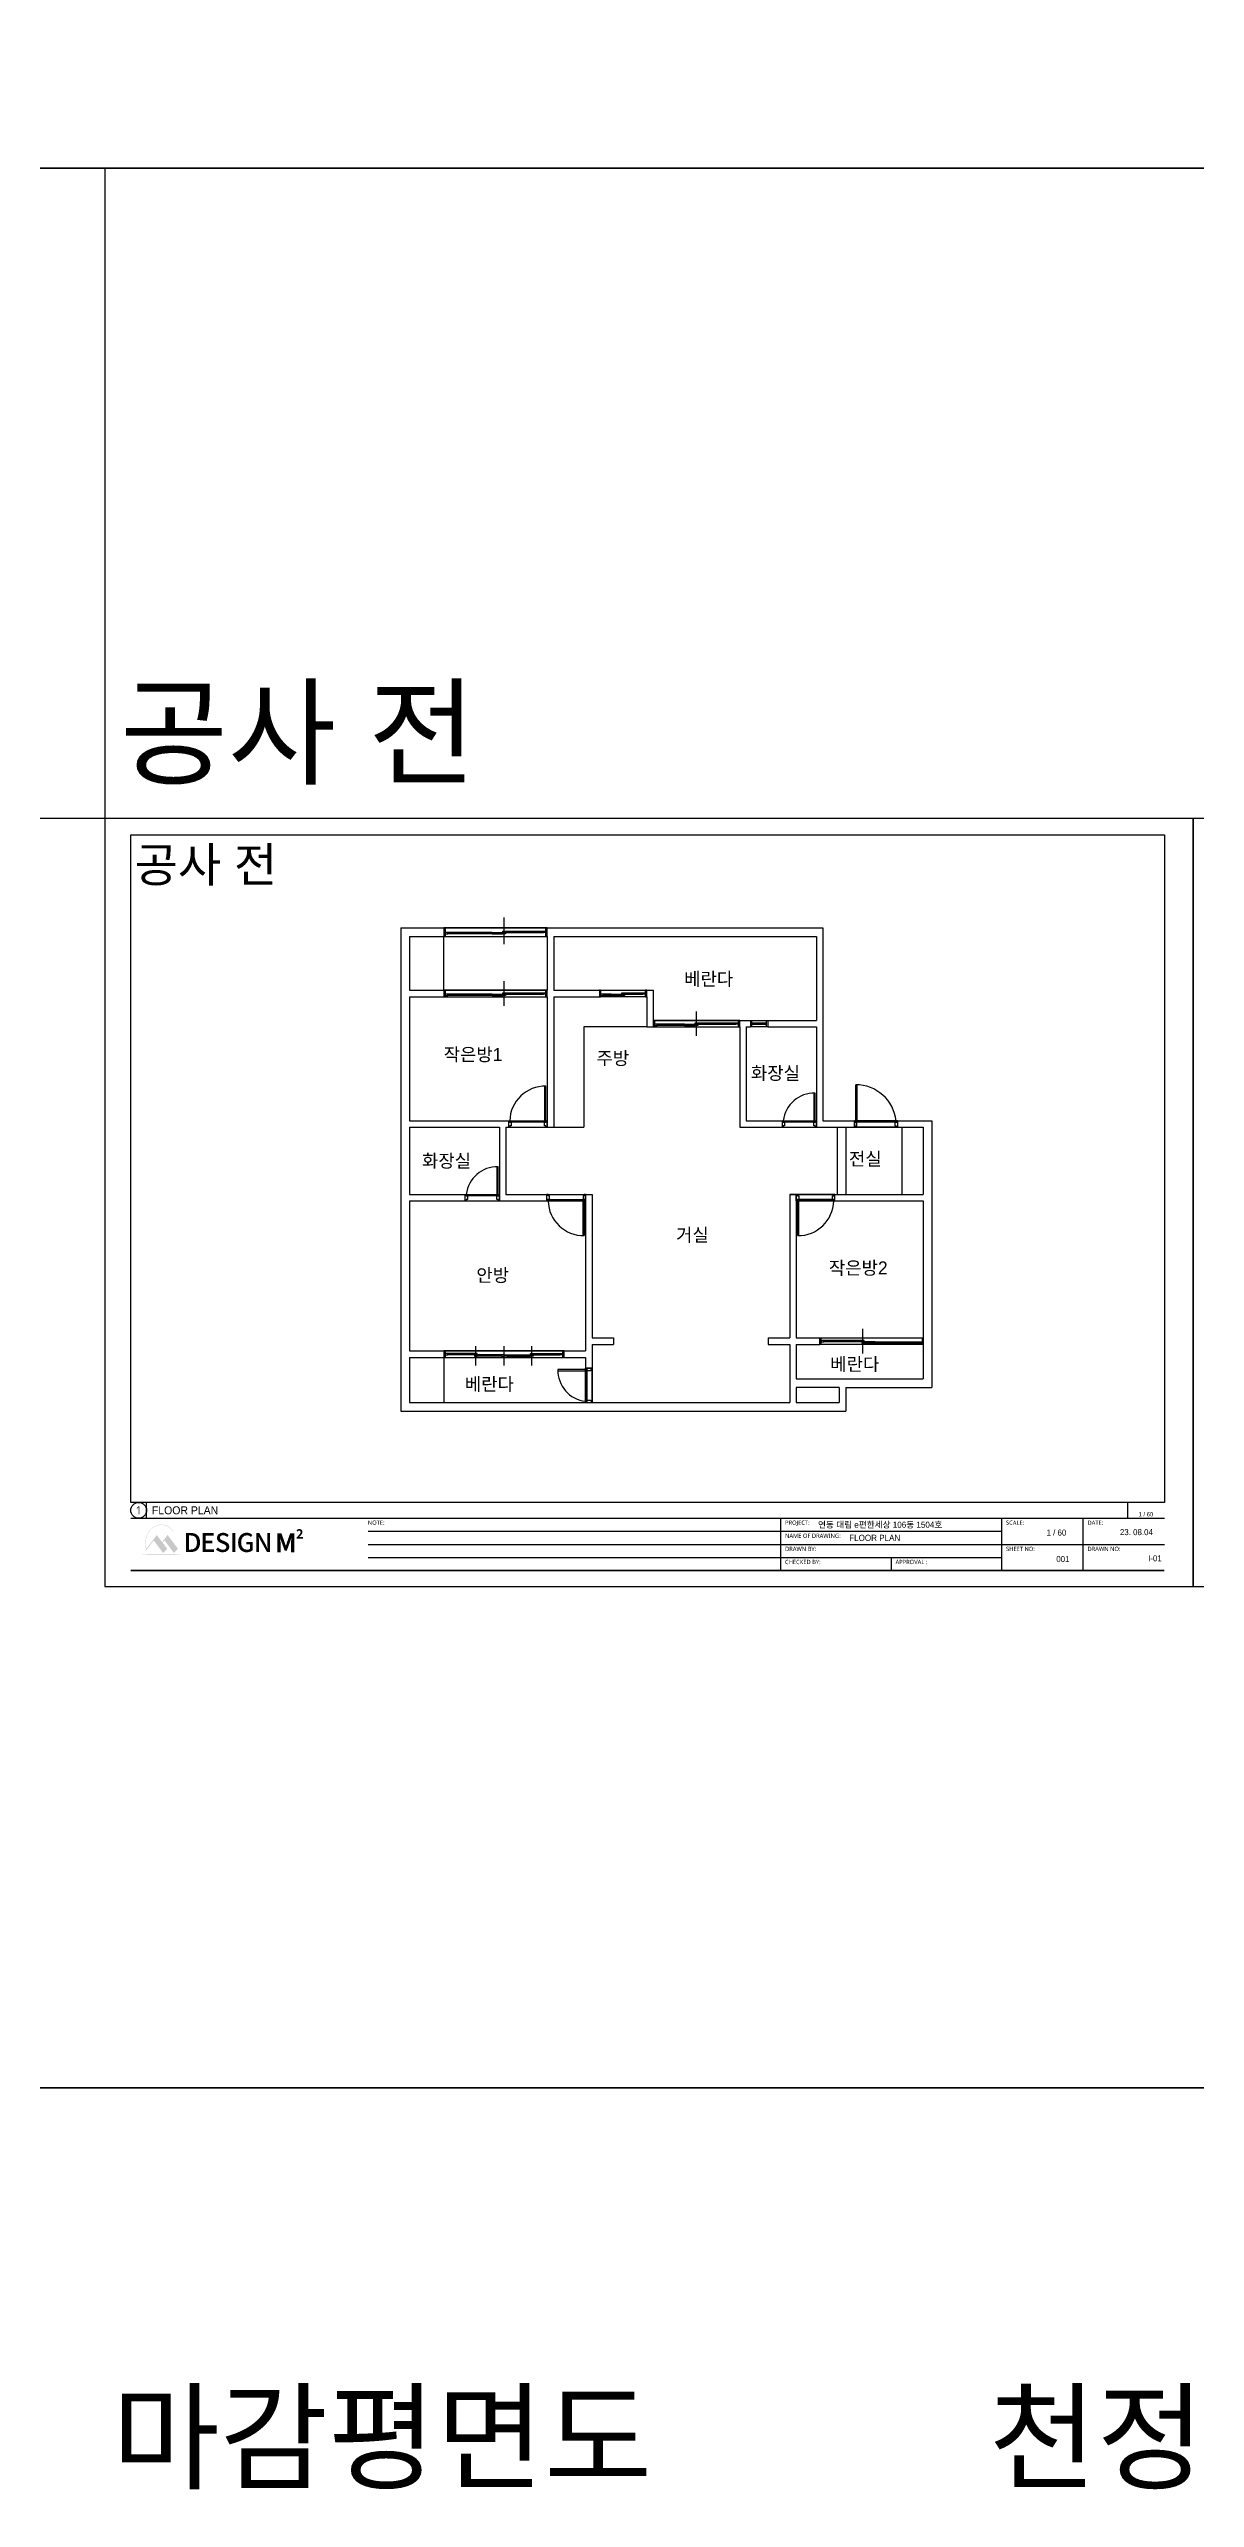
# Model space of a CAD drawing. Header units: millimetres. Extents: x 0 to 400063, y 963 to 238763.
# Drawn here: x 64882 to 91487, y 125095 to 181929 of the extents above; entities that cross this region are included whole.
import ezdxf
from ezdxf.enums import TextEntityAlignment as Align

# ---------------------------------------------------------------- set-up
doc = ezdxf.new("R2010")
doc.units = ezdxf.units.MM
doc.header["$LTSCALE"] = 40
doc.linetypes.add('HIDDEN', pattern=[2, 1, -1])
doc.layers.get('Defpoints').update_dxf_attribs({"color": 249})
for name, color, linetype in [('01-FUR', 6, 'Continuous'), ('3TXT', 3, 'Continuous'), ('DWG', 7, 'Continuous'), ('FORTXT', 6, 'Continuous'), ('GPG-TEXT', 3, 'Continuous'), ('sheet', 7, 'Continuous'), ('★FORM', 7, 'Continuous'), ('가구', 30, 'Continuous'), ('건축벽체', 2, 'Continuous'), ('문자', 7, 'Continuous'), ('창호', 4, 'Continuous')]:
    doc.layers.add(name, color=color, linetype=linetype)
doc.styles.add('마감재', font='stylu.ttf')
doc.styles.add('맑은고딕', font='malgun.ttf')
doc.styles.add('울릉도L', font='HYWULM.TTF')
doc.styles.add('이윤정', font='HMKMMAG.TTF')

msp = doc.modelspace()

# ---------------------------------------------------------------- hatches: boundary and pattern name
at = {"layer": 'DWG'}
h = msp.add_hatch(color=8, dxfattribs=at)
h.dxf.hatch_style = 2
edge = h.paths.add_edge_path()
edge.add_spline(control_points=[(67118.2, 147086.3), (67118.2, 147086.3), (67127, 147079.3), (67127, 147079.3), (67127.6, 147078.8), (67128.4, 147078.6), (67129.2, 147078.7), (67130, 147078.8), (67130.7, 147079.2), (67131.2, 147079.9), (67131.2, 147079.9), (67311.1, 147319.5), (67311.1, 147319.5), (67311.1, 147319.5), (67531.2, 147028.8), (67531.2, 147028.8), (67531.7, 147028.1), (67532.5, 147027.7), (67533.4, 147027.7), (67533.4, 147027.7), (67533.5, 147027.7), (67533.5, 147027.7), (67534.3, 147027.7), (67535.1, 147028), (67535.6, 147028.5), (67535.6, 147028.5), (67625.6, 147118.8), (67625.6, 147118.8), (67626.6, 147119.9), (67626.7, 147121.5), (67625.8, 147122.7), (67625.8, 147122.7), (67520, 147263.1), (67520, 147263.1), (67520, 147263.1), (67562.4, 147319.5), (67562.4, 147319.5), (67562.4, 147319.5), (67782.4, 147028.8), (67782.4, 147028.8), (67782.9, 147028.1), (67783.7, 147027.7), (67784.6, 147027.7), (67784.6, 147027.7), (67784.7, 147027.7), (67784.8, 147027.7), (67785.6, 147027.7), (67786.3, 147028), (67786.9, 147028.5), (67786.9, 147028.5), (67876.8, 147118.8), (67876.8, 147118.8), (67877.8, 147119.9), (67878, 147121.5), (67877.1, 147122.7), (67877.1, 147122.7), (67637, 147441.1), (67637, 147441.1), (67636.5, 147441.9), (67635.6, 147442.3), (67634.7, 147442.3), (67634.7, 147442.3), (67634.7, 147442.3), (67634.7, 147442.3), (67633.8, 147442.3), (67632.9, 147441.9), (67632.3, 147441.1), (67632.3, 147441.1), (67509.3, 147277.3), (67509.3, 147277.3), (67509.3, 147277.3), (67385.8, 147441.1), (67385.8, 147441.1), (67385.2, 147441.9), (67384.4, 147442.3), (67383.5, 147442.3), (67383.5, 147442.3), (67383.5, 147442.3), (67383.5, 147442.3), (67382.5, 147442.3), (67381.7, 147441.9), (67381.1, 147441.1), (67381.1, 147441.1), (67143.2, 147124.3), (67143.2, 147124.3), (67132.1, 147165.6), (67126.4, 147208.7), (67126.4, 147252.4), (67126.4, 147486.5), (67288.7, 147677), (67488.3, 147677), (67596.2, 147677), (67697.7, 147621.1), (67766.8, 147523.7), (67767.3, 147523), (67768.2, 147522.8), (67768.9, 147523.3), (67768.9, 147523.3), (67773.7, 147526.5), (67773.7, 147526.5), (67774.1, 147526.8), (67774.3, 147527.1), (67774.4, 147527.5), (67774.4, 147527.8), (67774.3, 147528.2), (67774.1, 147528.5), (67703.4, 147628.4), (67599.2, 147685.6), (67488.3, 147685.6), (67283.8, 147685.6), (67117.5, 147491.3), (67117.5, 147252.4), (67117.5, 147205.5), (67123.9, 147159.4), (67136.4, 147115.3), (67136.4, 147115.3), (67117.7, 147090.4), (67117.7, 147090.4), (67116.7, 147089.1), (67117, 147087.3), (67118.2, 147086.3)], knot_values=[0, 0, 0, 0, 1, 1, 1, 2, 2, 2, 3, 3, 3, 4, 4, 4, 5, 5, 5, 6, 6, 6, 7, 7, 7, 8, 8, 8, 9, 9, 9, 10, 10, 10, 11, 11, 11, 12, 12, 12, 13, 13, 13, 14, 14, 14, 15, 15, 15, 16, 16, 16, 17, 17, 17, 18, 18, 18, 19, 19, 19, 20, 20, 20, 21, 21, 21, 22, 22, 22, 23, 23, 23, 24, 24, 24, 25, 25, 25, 26, 26, 26, 27, 27, 27, 28, 28, 28, 29, 29, 29, 30, 30, 30, 31, 31, 31, 32, 32, 32, 33, 33, 33, 34, 34, 34, 35, 35, 35, 36, 36, 36, 37, 37, 37, 38, 38, 38, 39, 39, 39, 40, 40, 40, 40], degree=3, periodic=0)
h = msp.add_hatch(color=8, dxfattribs=at)
h.dxf.hatch_style = 2
edge = h.paths.add_edge_path()
edge.add_spline(control_points=[(68066.3, 147489.4), (68066.3, 147489.4), (68179.2, 147489.4), (68179.2, 147489.4), (68312.8, 147489.4), (68389, 147414.2), (68389, 147270.9), (68389, 147128.2), (68312.8, 147049.4), (68182.7, 147049.4), (68182.7, 147049.4), (68066.3, 147049.4), (68066.3, 147049.4), (68066.3, 147049.4), (68066.3, 147489.4), (68066.3, 147489.4)], knot_values=[0, 0, 0, 0, 1, 1, 1, 2, 2, 2, 3, 3, 3, 4, 4, 4, 5, 5, 5, 5], degree=3, periodic=0)
edge = h.paths.add_edge_path()
edge.add_spline(control_points=[(68174.5, 147106.1), (68267.9, 147106.1), (68318.1, 147161.6), (68318.1, 147270.9), (68318.1, 147380.7), (68267.9, 147432.7), (68174.5, 147432.7), (68174.5, 147432.7), (68134.9, 147432.7), (68134.9, 147432.7), (68134.9, 147432.7), (68134.9, 147106.1), (68134.9, 147106.1), (68134.9, 147106.1), (68174.5, 147106.1), (68174.5, 147106.1)], knot_values=[0, 0, 0, 0, 1, 1, 1, 2, 2, 2, 3, 3, 3, 4, 4, 4, 5, 5, 5, 5], degree=3, periodic=0)
h = msp.add_hatch(color=8, dxfattribs=at)
h.dxf.hatch_style = 2
h.paths.add_polyline_path([(68447.4, 147489.4), (68704.6, 147489.4), (68704.6, 147430.9), (68516, 147430.9), (68516, 147308.5), (68675.6, 147308.5), (68675.6, 147250), (68516, 147250), (68516, 147107.9), (68711.1, 147107.9), (68711.1, 147049.4), (68447.4, 147049.4)])
h = msp.add_hatch(color=8, dxfattribs=at)
h.dxf.hatch_style = 2
edge = h.paths.add_edge_path()
edge.add_spline(control_points=[(68760.5, 147106.1), (68760.5, 147106.1), (68800.7, 147153.9), (68800.7, 147153.9), (68832, 147122.2), (68874.6, 147101.9), (68916.5, 147101.9), (68969.2, 147101.9), (68998.7, 147127), (68998.7, 147164), (68998.7, 147204), (68969.2, 147216.5), (68929, 147234.5), (68929, 147234.5), (68868.7, 147260.7), (68868.7, 147260.7), (68826.7, 147278.6), (68780, 147312.1), (68780, 147376), (68780, 147445.2), (68840.3, 147497.2), (68923, 147497.2), (68973.9, 147497.2), (69021.8, 147475.7), (69054.9, 147441.6), (69054.9, 147441.6), (69018.8, 147397.5), (69018.8, 147397.5), (68991.6, 147421.9), (68961.5, 147436.9), (68923, 147436.9), (68878.7, 147436.9), (68849.7, 147415.4), (68849.7, 147380.7), (68849.7, 147342.5), (68884.6, 147328.2), (68920.1, 147313.9), (68920.1, 147313.9), (68979.8, 147288.2), (68979.8, 147288.2), (69031.2, 147266.1), (69068.5, 147233.9), (69068.5, 147169.4), (69068.5, 147098.9), (69010.5, 147041.6), (68915.4, 147041.6), (68855.7, 147041.6), (68800.1, 147065.5), (68760.5, 147106.1)], knot_values=[0, 0, 0, 0, 1, 1, 1, 2, 2, 2, 3, 3, 3, 4, 4, 4, 5, 5, 5, 6, 6, 6, 7, 7, 7, 8, 8, 8, 9, 9, 9, 10, 10, 10, 11, 11, 11, 12, 12, 12, 13, 13, 13, 14, 14, 14, 15, 15, 15, 16, 16, 16, 16], degree=3, periodic=0)
h = msp.add_hatch(color=8, dxfattribs=at)
h.dxf.hatch_style = 2
h.paths.add_polyline_path([(69136.1, 147489.4), (69204.7, 147489.4), (69204.7, 147049.4), (69136.1, 147049.4)])
h = msp.add_hatch(color=8, dxfattribs=at)
h.dxf.hatch_style = 2
edge = h.paths.add_edge_path()
edge.add_spline(control_points=[(69272.4, 147267.9), (69272.4, 147411.2), (69359.9, 147497.2), (69475.1, 147497.2), (69536.6, 147497.2), (69578, 147469.7), (69604.6, 147441.6), (69604.6, 147441.6), (69567.9, 147397.5), (69567.9, 147397.5), (69546.1, 147419.5), (69519.5, 147436.9), (69477.5, 147436.9), (69396.5, 147436.9), (69342.7, 147373.6), (69342.7, 147270.3), (69342.7, 147165.8), (69390.6, 147101.9), (69480.5, 147101.9), (69507.1, 147101.9), (69533.7, 147109.7), (69549, 147123.4), (69549, 147123.4), (69549, 147226.7), (69549, 147226.7), (69549, 147226.7), (69462.7, 147226.7), (69462.7, 147226.7), (69462.7, 147226.7), (69462.7, 147283.4), (69462.7, 147283.4), (69462.7, 147283.4), (69611.1, 147283.4), (69611.1, 147283.4), (69611.1, 147283.4), (69611.1, 147093), (69611.1, 147093), (69582.1, 147063.7), (69533.1, 147041.6), (69473.4, 147041.6), (69357.5, 147041.6), (69272.4, 147124), (69272.4, 147267.9)], knot_values=[0, 0, 0, 0, 1, 1, 1, 2, 2, 2, 3, 3, 3, 4, 4, 4, 5, 5, 5, 6, 6, 6, 7, 7, 7, 8, 8, 8, 9, 9, 9, 10, 10, 10, 11, 11, 11, 12, 12, 12, 13, 13, 13, 14, 14, 14, 14], degree=3, periodic=0)
h = msp.add_hatch(color=8, dxfattribs=at)
h.dxf.hatch_style = 2
edge = h.paths.add_edge_path()
edge.add_spline(control_points=[(69693.9, 147489.4), (69693.9, 147489.4), (69764.2, 147489.4), (69764.2, 147489.4), (69764.2, 147489.4), (69908.4, 147230.9), (69908.4, 147230.9), (69908.4, 147230.9), (69953.9, 147137.7), (69953.9, 147137.7), (69953.9, 147137.7), (69956.9, 147137.7), (69956.9, 147137.7), (69953.3, 147183.1), (69948, 147236.3), (69948, 147284), (69948, 147284), (69948, 147489.4), (69948, 147489.4), (69948, 147489.4), (70013, 147489.4), (70013, 147489.4), (70013, 147489.4), (70013, 147049.4), (70013, 147049.4), (70013, 147049.4), (69942.7, 147049.4), (69942.7, 147049.4), (69942.7, 147049.4), (69798.5, 147308.5), (69798.5, 147308.5), (69798.5, 147308.5), (69753, 147400.4), (69753, 147400.4), (69753, 147400.4), (69750, 147400.4), (69750, 147400.4), (69753.6, 147355.1), (69758.9, 147304.3), (69758.9, 147256.5), (69758.9, 147256.5), (69758.9, 147049.4), (69758.9, 147049.4), (69758.9, 147049.4), (69693.9, 147049.4), (69693.9, 147049.4), (69693.9, 147049.4), (69693.9, 147489.4), (69693.9, 147489.4)], knot_values=[0, 0, 0, 0, 1, 1, 1, 2, 2, 2, 3, 3, 3, 4, 4, 4, 5, 5, 5, 6, 6, 6, 7, 7, 7, 8, 8, 8, 9, 9, 9, 10, 10, 10, 11, 11, 11, 12, 12, 12, 13, 13, 13, 14, 14, 14, 15, 15, 15, 16, 16, 16, 16], degree=3, periodic=0)
h = msp.add_hatch(color=8, dxfattribs=at)
h.dxf.hatch_style = 2
edge = h.paths.add_edge_path()
edge.add_spline(control_points=[(70180.7, 147484), (70180.7, 147484), (70277.7, 147484), (70277.7, 147484), (70277.7, 147484), (70352.1, 147276.8), (70352.1, 147276.8), (70361.6, 147249.4), (70369.9, 147220.1), (70378.8, 147192.1), (70378.8, 147192.1), (70381.7, 147192.1), (70381.7, 147192.1), (70391.2, 147220.1), (70398.8, 147249.4), (70408.3, 147276.8), (70408.3, 147276.8), (70481, 147484), (70481, 147484), (70481, 147484), (70577.9, 147484), (70577.9, 147484), (70577.9, 147484), (70577.9, 147041.6), (70577.9, 147041.6), (70577.9, 147041.6), (70498.1, 147041.6), (70498.1, 147041.6), (70498.1, 147041.6), (70498.1, 147226.1), (70498.1, 147226.1), (70498.1, 147267.9), (70504.7, 147329.4), (70509.4, 147371.2), (70509.4, 147371.2), (70506.4, 147371.2), (70506.4, 147371.2), (70506.4, 147371.2), (70471, 147267.3), (70471, 147267.3), (70471, 147267.3), (70403.6, 147081.6), (70403.6, 147081.6), (70403.6, 147081.6), (70353.3, 147081.6), (70353.3, 147081.6), (70353.3, 147081.6), (70285.4, 147267.3), (70285.4, 147267.3), (70285.4, 147267.3), (70250.5, 147371.2), (70250.5, 147371.2), (70250.5, 147371.2), (70248.1, 147371.2), (70248.1, 147371.2), (70252.3, 147329.4), (70259.3, 147267.9), (70259.3, 147226.1), (70259.3, 147226.1), (70259.3, 147041.6), (70259.3, 147041.6), (70259.3, 147041.6), (70180.7, 147041.6), (70180.7, 147041.6), (70180.7, 147041.6), (70180.7, 147484), (70180.7, 147484)], knot_values=[0, 0, 0, 0, 1, 1, 1, 2, 2, 2, 3, 3, 3, 4, 4, 4, 5, 5, 5, 6, 6, 6, 7, 7, 7, 8, 8, 8, 9, 9, 9, 10, 10, 10, 11, 11, 11, 12, 12, 12, 13, 13, 13, 14, 14, 14, 15, 15, 15, 16, 16, 16, 17, 17, 17, 18, 18, 18, 19, 19, 19, 20, 20, 20, 21, 21, 21, 22, 22, 22, 22], degree=3, periodic=0)
h = msp.add_hatch(color=8, dxfattribs=at)
h.dxf.hatch_style = 2
edge = h.paths.add_edge_path()
edge.add_spline(control_points=[(70629.8, 147387.4), (70687.1, 147442.6), (70724.8, 147480.4), (70724.8, 147512.5), (70724.8, 147534.4), (70713, 147547.6), (70691.9, 147547.6), (70675.8, 147547.6), (70662.7, 147536.8), (70651.4, 147524.5), (70651.4, 147524.5), (70627.7, 147548.5), (70627.7, 147548.5), (70647.9, 147570.4), (70667.5, 147582.4), (70697.5, 147582.4), (70739.1, 147582.4), (70766.7, 147555.7), (70766.7, 147514.9), (70766.7, 147477.1), (70732.3, 147438.1), (70693, 147396.7), (70704, 147397.9), (70718.6, 147399.1), (70729, 147399.1), (70729, 147399.1), (70777.1, 147399.1), (70777.1, 147399.1), (70777.1, 147399.1), (70777.1, 147361.9), (70777.1, 147361.9), (70777.1, 147361.9), (70629.8, 147361.9), (70629.8, 147361.9), (70629.8, 147361.9), (70629.8, 147387.4), (70629.8, 147387.4)], knot_values=[0, 0, 0, 0, 1, 1, 1, 2, 2, 2, 3, 3, 3, 4, 4, 4, 5, 5, 5, 6, 6, 6, 7, 7, 7, 8, 8, 8, 9, 9, 9, 10, 10, 10, 11, 11, 11, 12, 12, 12, 12], degree=3, periodic=0)
h = msp.add_hatch(color=8, dxfattribs=at)
h.dxf.hatch_style = 2
edge = h.paths.add_edge_path()
edge.add_spline(control_points=[(67497.4, 146997.6), (67268.6, 146997.6), (67044.7, 146986.3), (67044.7, 146986.3), (67044.7, 146986.3), (67044.7, 146980.4), (67044.7, 146980.4), (67044.7, 146980.4), (67950.1, 146980.4), (67950.1, 146980.4), (67950.1, 146980.4), (67950.1, 146986.3), (67950.1, 146986.3), (67950.1, 146986.3), (67726.2, 146997.6), (67497.4, 146997.6)], knot_values=[0, 0, 0, 0, 1, 1, 1, 2, 2, 2, 3, 3, 3, 4, 4, 4, 5, 5, 5, 5], degree=3, periodic=0)

# ---------------------------------------------------------------- linework, layer by layer
at = {"color": 6}
msp.add_line((67148.1, 147833.3), (67148.1, 148199.7), dxfattribs=at)
msp.add_circle((66964.9, 148016.5), 183.2, dxfattribs=at)
at = {"layer": '01-FUR', "color": 140, "linetype": 'Continuous'}
for p, q in [((81864.3, 147833.3), (81864.3, 146617.3)), ((86994.4, 147833.3), (86994.4, 146617.3)), ((88885.6, 147833.3), (88885.6, 146617.3)), ((72288, 147529.3), (86994.4, 147529.3)), ((72288, 147225.3), (90776.9, 147225.3)), ((72288, 146921.3), (86994.4, 146921.3)), ((84429.4, 146921.3), (84429.4, 146617.3))]:
    msp.add_line(p, q, dxfattribs=at)
at = {"layer": 'Defpoints', "color": 9}
for points in [[(47908.6, 179163.3), (66179.3, 179163.3), (66179.3, 164068.5), (47908.6, 164068.5)], [(91442.3, 164068.5), (66179.3, 164068.5), (66179.3, 146248.5), (91442.3, 146248.5)], [(116705.4, 164068.5), (91442.3, 164068.5), (91442.3, 146248.5), (116705.4, 146248.5)]]:
    msp.add_lwpolyline(points, close=True, dxfattribs=at)
at = {"layer": 'Defpoints'}
msp.add_lwpolyline([(66781.7, 163695.3), (90776.9, 163695.3), (90776.9, 148199.7), (66781.7, 148199.7)], close=True, dxfattribs=at)
at = {"layer": 'DWG', "color": 2, "const_width": 40.2}
msp.add_lwpolyline([(90776.9, 146617.3), (66781.7, 146617.3)], dxfattribs=at)
at = {"layer": 'FORTXT', "color": 6}
for p, q in [((66781.7, 147833.3), (90776.9, 147833.3)), ((89916.2, 148199.7), (89916.2, 147833.3))]:
    msp.add_line(p, q, dxfattribs=at)
at = {"layer": '★FORM'}
for points in [[(47908.6, 223713.3), (335029.2, 223713.3), (335029.2, 179163.3), (47908.6, 179163.3)], [(47908.6, 179163.3), (335029.2, 179163.3), (335029.2, 179163.3), (47908.6, 179163.3)], [(47908.6, 179163.3), (335029.2, 179163.3), (335029.2, 134613.3), (47908.6, 134613.3)], [(47908.6, 134613.3), (335029.2, 134613.3), (335029.2, 90063.3), (47908.6, 90063.3)]]:
    msp.add_lwpolyline(points, close=True, dxfattribs=at)
at = {"layer": '가구'}
for p, q in [((74049.1, 160085.7), (74049.1, 161335.7)), ((77299.1, 159235.7), (77299.1, 156905.7)), ((78759.1, 159235.7), (77299.1, 159235.7)), ((76599.1, 156905.7), (77299.1, 156905.7)), ((84679.1, 156905.7), (84679.1, 155345.7)), ((74049.1, 151565.7), (74049.1, 150515.7))]:
    msp.add_line(p, q, dxfattribs=at)
at = {"layer": '건축벽체'}
for p, q in [((73049.1, 161535.7), (73049.1, 150315.7)), ((73049.1, 161535.7), (82849.1, 161535.7)), ((82849.1, 161535.7), (82849.1, 157055.7)), ((73249.1, 161335.7), (73249.1, 160085.7)), ((73249.1, 161335.7), (76449.1, 161335.7)), ((76449.1, 161335.7), (76449.1, 160085.7)), ((76599.1, 161335.7), (76599.1, 160085.7)), ((76599.1, 161335.7), (82699.1, 161335.7)), ((82699.1, 161335.7), (82699.1, 159385.7)), ((73249.1, 160085.7), (76449.1, 160085.7)), ((73249.1, 159935.7), (73249.1, 157055.7)), ((73249.1, 159935.7), (76449.1, 159935.7)), ((76449.1, 159935.7), (76449.1, 157055.7)), ((76599.1, 160085.7), (77689.1, 160085.7)), ((76599.1, 159935.7), (76599.1, 156905.7)), ((76599.1, 159935.7), (77689.1, 159935.7)), ((78729.1, 160085.7), (78909.1, 160085.7)), ((78729.1, 159935.7), (78759.1, 159935.7)), ((78759.1, 159935.7), (78759.1, 159235.7)), ((78909.1, 160085.7), (78909.1, 159385.7)), ((78759.1, 159235.7), (80919.1, 159235.7)), ((78909.1, 159385.7), (81169.1, 159385.7)), ((80919.1, 159235.7), (80919.1, 156905.7)), ((81069.1, 159235.7), (81069.1, 157055.7)), ((81069.1, 159235.7), (81169.1, 159235.7)), ((81569.1, 159385.7), (82699.1, 159385.7)), ((81569.1, 159235.7), (82699.1, 159235.7)), ((82699.1, 159235.7), (82699.1, 157055.7)), ((73249.1, 157055.7), (75579.1, 157055.7)), ((73249.1, 156905.7), (73249.1, 155345.7)), ((73249.1, 156905.7), (75339.1, 156905.7)), ((75339.1, 156905.7), (75339.1, 155345.7)), ((75489.1, 156905.7), (75579.1, 156905.7)), ((75489.1, 156905.7), (75489.1, 155345.7)), ((76389.1, 157055.7), (76449.1, 157055.7)), ((76419.1, 156905.7), (76599.1, 156905.7)), ((80919.1, 156905.7), (81929.1, 156905.7)), ((81069.1, 157055.7), (81929.1, 157055.7)), ((82639.1, 157055.7), (82699.1, 157055.7)), ((82639.1, 157055.7), (82699.1, 157055.7)), ((82669.1, 156905.7), (82849.1, 156905.7)), ((82849.1, 157055.7), (85379.1, 157055.7)), ((82849.1, 156905.7), (85179.1, 156905.7)), ((83179.1, 156905.7), (83179.1, 155345.7)), ((83379.1, 156905.7), (83379.1, 155345.7)), ((83639.1, 157055.7), (83579.1, 157055.7)), ((83639.1, 157055.7), (83579.1, 157055.7)), ((85179.1, 156905.7), (85179.1, 155345.7)), ((85379.1, 157055.7), (85379.1, 150865.7)), ((73249.1, 155345.7), (74569.1, 155345.7)), ((73249.1, 155195.7), (73249.1, 151715.7)), ((73249.1, 155195.7), (74569.1, 155195.7)), ((75279.1, 155345.7), (75339.1, 155345.7)), ((75309.1, 155195.7), (76469.1, 155195.7)), ((75489.1, 155345.7), (76469.1, 155345.7)), ((77279.1, 155195.7), (77339.1, 155195.7)), ((77279.1, 155195.7), (77339.1, 155195.7)), ((77309.1, 155345.7), (77489.1, 155345.7)), ((77339.1, 155195.7), (77339.1, 151715.7)), ((77489.1, 155345.7), (77489.1, 152015.7)), ((82079.1, 155345.7), (82079.1, 152015.7)), ((82079.1, 155345.7), (85179.1, 155345.7)), ((82259.1, 155345.7), (82079.1, 155345.7)), ((82229.1, 155195.7), (82229.1, 152015.7)), ((82229.1, 155195.7), (85179.1, 155195.7)), ((82289.1, 155195.7), (82229.1, 155195.7)), ((82289.1, 155195.7), (82229.1, 155195.7)), ((85179.1, 155195.7), (85179.1, 151065.7)), ((77489.1, 152015.7), (77989.1, 152015.7)), ((77489.1, 151865.7), (77489.1, 150515.7)), ((77489.1, 151865.7), (77989.1, 151865.7)), ((77989.1, 152015.7), (77989.1, 151865.7)), ((81579.1, 152015.7), (81579.1, 151865.7)), ((81579.1, 152015.7), (82079.1, 152015.7)), ((81579.1, 151865.7), (82079.1, 151865.7)), ((82079.1, 151865.7), (82079.1, 150515.7)), ((82229.1, 152015.7), (82779.1, 152015.7)), ((82229.1, 151865.7), (82229.1, 151065.7)), ((82229.1, 151865.7), (82779.1, 151865.7)), ((82779.1, 152015.7), (82779.1, 151865.7)), ((73249.1, 151715.7), (77339.1, 151715.7)), ((73249.1, 151565.7), (73249.1, 150515.7)), ((73249.1, 151565.7), (77339.1, 151565.7)), ((77339.1, 151565.7), (77339.1, 150515.7)), ((77339.1, 151255.7), (77339.1, 151315.7)), ((82229.1, 151065.7), (83379.1, 151065.7)), ((82229.1, 150865.7), (82229.1, 150515.7)), ((83229.1, 150865.7), (82229.1, 150865.7)), ((83229.1, 150865.7), (83229.1, 150515.7)), ((83379.1, 151065.7), (85179.1, 151065.7)), ((83379.1, 150865.7), (83379.1, 150315.7)), ((83379.1, 150865.7), (85379.1, 150865.7)), ((73049.1, 150315.7), (83379.1, 150315.7)), ((73249.1, 150515.7), (77339.1, 150515.7)), ((77489.1, 150515.7), (82079.1, 150515.7)), ((82229.1, 150515.7), (83229.1, 150515.7))]:
    msp.add_line(p, q, dxfattribs=at)
at = {"layer": '창호'}
for p, q in [((76449.1, 161535.7), (74049.1, 161535.7)), ((74049.1, 161535.7), (74049.1, 161335.7)), ((74079.1, 161535.7), (74079.1, 161335.7)), ((74079.1, 161425.7), (74079.1, 161395.7)), ((74139.1, 161425.7), (74079.1, 161425.7)), ((74139.1, 161395.7), (74139.1, 161425.7)), ((74139.1, 161425.7), (74139.1, 161395.7)), ((74139.1, 161395.7), (74139.1, 161425.7)), ((75169.1, 161425.7), (74139.1, 161425.7)), ((74139.1, 161410.7), (75169.1, 161410.7)), ((75169.1, 161425.7), (75419.1, 161425.7)), ((75419.1, 161410.7), (75169.1, 161410.7)), ((75419.1, 161425.7), (75419.1, 161455.7)), ((75419.1, 161455.7), (75479.1, 161455.7)), ((75479.1, 161425.7), (75419.1, 161425.7)), ((75419.1, 161395.7), (75419.1, 161425.7)), ((75419.1, 161425.7), (75479.1, 161425.7)), ((75449.1, 161155.7), (75449.1, 161775.7)), ((75479.1, 161455.7), (75479.1, 161425.7)), ((75479.1, 161455.7), (76359.1, 161455.7)), ((76359.1, 161440.7), (75479.1, 161440.7)), ((75479.1, 161425.7), (76359.1, 161425.7)), ((75479.1, 161425.7), (75479.1, 161395.7)), ((76359.1, 161425.7), (76359.1, 161455.7)), ((76359.1, 161455.7), (76419.1, 161455.7)), ((76419.1, 161425.7), (76359.1, 161425.7)), ((76419.1, 161335.7), (76419.1, 161535.7)), ((76419.1, 161455.7), (76419.1, 161425.7)), ((76449.1, 161335.7), (76449.1, 161535.7)), ((74049.1, 161335.7), (76449.1, 161335.7)), ((74079.1, 161395.7), (74139.1, 161395.7)), ((75169.1, 161395.7), (74139.1, 161395.7)), ((75169.1, 161395.7), (75419.1, 161395.7)), ((75479.1, 161395.7), (75419.1, 161395.7)), ((75449.1, 159725.7), (75449.1, 160295.7)), ((76449.1, 160085.7), (74049.1, 160085.7)), ((74049.1, 160085.7), (74049.1, 159935.7)), ((74049.1, 159935.7), (76449.1, 159935.7)), ((74079.1, 160085.7), (74079.1, 159935.7)), ((74079.1, 159995.7), (74079.1, 159965.7)), ((74139.1, 159995.7), (74079.1, 159995.7)), ((74079.1, 159965.7), (74139.1, 159965.7)), ((74139.1, 159965.7), (74139.1, 159995.7)), ((74139.1, 159995.7), (74139.1, 159965.7)), ((74139.1, 159965.7), (74139.1, 159995.7)), ((75169.1, 159995.7), (74139.1, 159995.7)), ((74139.1, 159980.7), (75169.1, 159980.7)), ((75169.1, 159965.7), (74139.1, 159965.7)), ((75169.1, 159995.7), (75419.1, 159995.7)), ((75419.1, 159980.7), (75169.1, 159980.7)), ((75169.1, 159965.7), (75419.1, 159965.7)), ((75419.1, 159995.7), (75419.1, 160025.7)), ((75419.1, 160025.7), (75479.1, 160025.7)), ((75479.1, 159995.7), (75419.1, 159995.7)), ((75419.1, 159965.7), (75419.1, 159995.7)), ((75419.1, 159995.7), (75479.1, 159995.7)), ((75479.1, 159965.7), (75419.1, 159965.7)), ((75479.1, 160025.7), (75479.1, 159995.7)), ((75479.1, 160025.7), (76359.1, 160025.7)), ((76359.1, 160010.7), (75479.1, 160010.7)), ((75479.1, 159995.7), (76359.1, 159995.7)), ((75479.1, 159995.7), (75479.1, 159965.7)), ((76359.1, 159995.7), (76359.1, 160025.7)), ((76359.1, 160025.7), (76419.1, 160025.7)), ((76419.1, 159995.7), (76359.1, 159995.7)), ((76419.1, 159935.7), (76419.1, 160085.7)), ((76419.1, 160025.7), (76419.1, 159995.7)), ((76449.1, 159935.7), (76449.1, 160085.7)), ((77689.1, 160085.7), (77659.1, 160085.7)), ((77659.1, 160085.7), (77659.1, 159935.7)), ((77659.1, 159935.7), (77689.1, 159935.7)), ((77689.1, 160085.7), (77689.1, 159935.7)), ((77689.1, 160085.7), (78729.1, 160085.7)), ((77689.1, 159995.7), (77689.1, 159965.7)), ((77749.1, 159995.7), (77689.1, 159995.7)), ((77689.1, 159965.7), (77749.1, 159965.7)), ((78729.1, 159935.7), (77689.1, 159935.7)), ((77749.1, 159965.7), (77749.1, 159995.7)), ((77749.1, 159995.7), (77749.1, 159965.7)), ((77749.1, 159965.7), (77749.1, 159995.7)), ((77929.1, 159995.7), (77749.1, 159995.7)), ((77749.1, 159980.7), (77929.1, 159980.7)), ((77929.1, 159965.7), (77749.1, 159965.7)), ((77929.1, 159995.7), (78179.1, 159995.7)), ((78179.1, 159980.7), (77929.1, 159980.7)), ((77929.1, 159965.7), (78179.1, 159965.7)), ((78179.1, 159995.7), (78179.1, 160025.7)), ((78179.1, 160025.7), (78239.1, 160025.7)), ((78239.1, 159995.7), (78179.1, 159995.7)), ((78179.1, 159965.7), (78179.1, 159995.7)), ((78179.1, 159995.7), (78239.1, 159995.7)), ((78239.1, 159965.7), (78179.1, 159965.7)), ((78239.1, 160025.7), (78239.1, 159995.7)), ((78239.1, 160025.7), (78669.1, 160025.7)), ((78669.1, 160010.7), (78239.1, 160010.7)), ((78239.1, 159995.7), (78669.1, 159995.7)), ((78239.1, 159995.7), (78239.1, 159965.7)), ((78669.1, 159995.7), (78669.1, 160025.7)), ((78669.1, 160025.7), (78729.1, 160025.7)), ((78729.1, 159995.7), (78669.1, 159995.7)), ((78729.1, 159935.7), (78729.1, 160085.7)), ((78759.1, 160085.7), (78729.1, 160085.7)), ((78729.1, 160025.7), (78729.1, 159995.7)), ((78729.1, 159935.7), (78759.1, 159935.7)), ((78759.1, 159935.7), (78759.1, 160085.7)), ((80919.1, 159385.7), (78909.1, 159385.7)), ((78909.1, 159385.7), (78909.1, 159235.7)), ((78909.1, 159235.7), (80919.1, 159235.7)), ((78939.1, 159385.7), (78939.1, 159235.7)), ((78939.1, 159295.7), (78939.1, 159265.7)), ((78999.1, 159295.7), (78939.1, 159295.7)), ((78939.1, 159265.7), (78999.1, 159265.7)), ((78999.1, 159265.7), (78999.1, 159295.7)), ((78999.1, 159295.7), (78999.1, 159265.7)), ((78999.1, 159265.7), (78999.1, 159295.7)), ((79639.1, 159295.7), (78999.1, 159295.7)), ((78999.1, 159280.7), (79639.1, 159280.7)), ((79639.1, 159265.7), (78999.1, 159265.7)), ((79639.1, 159295.7), (79884.1, 159295.7)), ((79884.1, 159280.7), (79639.1, 159280.7)), ((79639.1, 159265.7), (79884.1, 159265.7)), ((79884.1, 159295.7), (79884.1, 159325.7)), ((79884.1, 159325.7), (79944.1, 159325.7)), ((79944.1, 159295.7), (79884.1, 159295.7)), ((79884.1, 159265.7), (79884.1, 159295.7)), ((79884.1, 159295.7), (79944.1, 159295.7)), ((79944.1, 159265.7), (79884.1, 159265.7)), ((79914.1, 159025.7), (79914.1, 159595.7)), ((79944.1, 159325.7), (79944.1, 159295.7)), ((79944.1, 159325.7), (80829.1, 159325.7)), ((80829.1, 159310.7), (79944.1, 159310.7)), ((79944.1, 159295.7), (80829.1, 159295.7)), ((79944.1, 159295.7), (79944.1, 159265.7)), ((80829.1, 159295.7), (80829.1, 159325.7)), ((80829.1, 159325.7), (80889.1, 159325.7)), ((80889.1, 159295.7), (80829.1, 159295.7)), ((80889.1, 159235.7), (80889.1, 159385.7)), ((80889.1, 159325.7), (80889.1, 159295.7)), ((80919.1, 159235.7), (80919.1, 159385.7)), ((81169.1, 159385.7), (81169.1, 159235.7)), ((81169.1, 159385.7), (81569.1, 159385.7)), ((81569.1, 159235.7), (81169.1, 159235.7)), ((81199.1, 159235.7), (81199.1, 159385.7)), ((81199.1, 159325.7), (81539.1, 159325.7)), ((81199.1, 159310.7), (81539.1, 159310.7)), ((81199.1, 159295.7), (81539.1, 159295.7)), ((81539.1, 159235.7), (81539.1, 159385.7)), ((81569.1, 159385.7), (81569.1, 159235.7)), ((76419.1, 157860.7), (76389.1, 157860.7)), ((76389.1, 157860.7), (76389.1, 157055.7)), ((76419.1, 157055.7), (76419.1, 157860.7)), ((82669.1, 157700.7), (82639.1, 157700.7)), ((82639.1, 157700.7), (82639.1, 157055.7)), ((82669.1, 157055.7), (82669.1, 157700.7)), ((83609.1, 157055.7), (83609.1, 157893.3)), ((83609.1, 157893.3), (83639.1, 157893.3)), ((83639.1, 157893.3), (83639.1, 157055.7)), ((75549.1, 157055.7), (75579.1, 157055.7)), ((75549.1, 157055.7), (75549.1, 156905.7)), ((76449.1, 157025.7), (75549.1, 157025.7)), ((75549.1, 156905.7), (75579.1, 156905.7)), ((75579.1, 156905.7), (75549.1, 156905.7)), ((75549.1, 156905.7), (75579.1, 156905.7)), ((75579.1, 157055.7), (75579.1, 157025.7)), ((75579.1, 157055.7), (76389.1, 157055.7)), ((75579.1, 157025.7), (75609.1, 157025.7)), ((75609.1, 156935.7), (75579.1, 156935.7)), ((75579.1, 156935.7), (75579.1, 156905.7)), ((75579.1, 156905.7), (76419.1, 156905.7)), ((75609.1, 157025.7), (75609.1, 156935.7)), ((76389.1, 157055.7), (76419.1, 157055.7)), ((76389.1, 156935.7), (76389.1, 157025.7)), ((76389.1, 157025.7), (76419.1, 157025.7)), ((76419.1, 156935.7), (76389.1, 156935.7)), ((76419.1, 157025.7), (76419.1, 157055.7)), ((76419.1, 157055.7), (76449.1, 157055.7)), ((76419.1, 156905.7), (76419.1, 156935.7)), ((76419.1, 156905.7), (76449.1, 156905.7)), ((76419.1, 156905.7), (76449.1, 156905.7)), ((76449.1, 156905.7), (76419.1, 156905.7)), ((76449.1, 156905.7), (76449.1, 157055.7)), ((76449.1, 157055.7), (76449.1, 156905.7)), ((76449.1, 157025.7), (76449.1, 156905.7)), ((81899.1, 157055.7), (81929.1, 157055.7)), ((81899.1, 157055.7), (81899.1, 156905.7)), ((81959.1, 157025.7), (81899.1, 157025.7)), ((81899.1, 156905.7), (81929.1, 156905.7)), ((81929.1, 156905.7), (81899.1, 156905.7)), ((81899.1, 156905.7), (81929.1, 156905.7)), ((81929.1, 157055.7), (81929.1, 157025.7)), ((81929.1, 157055.7), (82639.1, 157055.7)), ((81929.1, 157025.7), (81959.1, 157025.7)), ((81959.1, 156935.7), (81929.1, 156935.7)), ((81929.1, 156935.7), (81929.1, 156905.7)), ((81929.1, 156905.7), (82669.1, 156905.7)), ((81959.1, 157025.7), (81959.1, 156935.7)), ((82639.1, 157025.7), (81959.1, 157025.7)), ((82639.1, 157055.7), (82669.1, 157055.7)), ((82699.1, 157025.7), (82639.1, 157025.7)), ((82639.1, 156935.7), (82639.1, 157025.7)), ((82639.1, 157025.7), (82669.1, 157025.7)), ((82669.1, 156935.7), (82639.1, 156935.7)), ((82669.1, 157025.7), (82669.1, 157055.7)), ((82669.1, 156905.7), (82669.1, 156935.7)), ((82669.1, 156905.7), (82699.1, 156905.7)), ((82669.1, 156905.7), (82699.1, 156905.7)), ((82699.1, 156905.7), (82669.1, 156905.7)), ((82699.1, 156905.7), (82699.1, 157055.7)), ((82699.1, 157055.7), (82699.1, 156905.7)), ((82699.1, 157025.7), (82699.1, 156905.7)), ((83579.1, 156905.7), (83579.1, 157055.7)), ((83609.1, 157055.7), (83579.1, 157055.7)), ((83579.1, 157055.7), (83579.1, 156905.7)), ((83579.1, 157055.7), (83579.1, 156905.7)), ((83579.1, 157025.7), (83579.1, 156905.7)), ((83579.1, 157025.7), (83639.1, 157025.7)), ((83609.1, 156905.7), (83579.1, 156905.7)), ((83609.1, 156905.7), (83579.1, 156905.7)), ((83579.1, 156905.7), (83609.1, 156905.7)), ((83609.1, 157025.7), (83609.1, 157055.7)), ((83639.1, 157055.7), (83609.1, 157055.7)), ((83639.1, 157025.7), (83609.1, 157025.7)), ((83609.1, 156905.7), (83609.1, 156935.7)), ((83609.1, 156935.7), (83639.1, 156935.7)), ((84549.1, 156905.7), (83609.1, 156905.7)), ((84549.1, 157055.7), (83639.1, 157055.7)), ((83639.1, 156935.7), (83639.1, 157025.7)), ((84519.1, 157025.7), (83639.1, 157025.7)), ((84519.1, 157025.7), (84579.1, 157025.7)), ((84549.1, 157025.7), (84519.1, 157025.7)), ((84519.1, 157025.7), (84519.1, 156935.7)), ((84519.1, 156935.7), (84549.1, 156935.7)), ((84579.1, 157055.7), (84549.1, 157055.7)), ((84549.1, 157055.7), (84549.1, 157025.7)), ((84549.1, 156935.7), (84549.1, 156905.7)), ((84579.1, 156905.7), (84549.1, 156905.7)), ((84549.1, 156905.7), (84579.1, 156905.7)), ((84579.1, 156905.7), (84549.1, 156905.7)), ((84579.1, 157055.7), (84579.1, 156905.7)), ((75309.1, 155990.7), (75279.1, 155990.7)), ((75279.1, 155990.7), (75279.1, 155345.7)), ((75309.1, 155345.7), (75309.1, 155990.7)), ((74539.1, 155345.7), (74569.1, 155345.7)), ((74539.1, 155345.7), (74539.1, 155195.7)), ((74599.1, 155315.7), (74539.1, 155315.7)), ((74539.1, 155195.7), (74569.1, 155195.7)), ((74569.1, 155195.7), (74539.1, 155195.7)), ((74539.1, 155195.7), (74569.1, 155195.7)), ((74569.1, 155345.7), (74569.1, 155315.7)), ((74569.1, 155345.7), (75279.1, 155345.7)), ((74569.1, 155315.7), (74599.1, 155315.7)), ((74599.1, 155225.7), (74569.1, 155225.7)), ((74569.1, 155225.7), (74569.1, 155195.7)), ((74569.1, 155195.7), (75309.1, 155195.7)), ((74599.1, 155315.7), (74599.1, 155225.7)), ((75279.1, 155315.7), (74599.1, 155315.7)), ((75279.1, 155345.7), (75309.1, 155345.7)), ((75339.1, 155315.7), (75279.1, 155315.7)), ((75279.1, 155225.7), (75279.1, 155315.7)), ((75279.1, 155315.7), (75309.1, 155315.7)), ((75309.1, 155225.7), (75279.1, 155225.7)), ((75309.1, 155315.7), (75309.1, 155345.7)), ((75309.1, 155345.7), (75339.1, 155345.7)), ((75309.1, 155195.7), (75309.1, 155225.7)), ((75309.1, 155195.7), (75339.1, 155195.7)), ((75309.1, 155195.7), (75339.1, 155195.7)), ((75339.1, 155195.7), (75309.1, 155195.7)), ((75339.1, 155195.7), (75339.1, 155345.7)), ((75339.1, 155345.7), (75339.1, 155195.7)), ((75339.1, 155315.7), (75339.1, 155195.7)), ((76439.1, 155345.7), (76469.1, 155345.7)), ((76469.1, 155345.7), (76439.1, 155345.7)), ((76439.1, 155345.7), (76469.1, 155345.7)), ((76439.1, 155195.7), (76439.1, 155345.7)), ((76499.1, 155225.7), (76439.1, 155225.7)), ((76439.1, 155195.7), (76469.1, 155195.7)), ((76469.1, 155315.7), (76469.1, 155345.7)), ((76469.1, 155345.7), (77309.1, 155345.7)), ((76499.1, 155315.7), (76469.1, 155315.7)), ((76469.1, 155195.7), (76469.1, 155225.7)), ((76469.1, 155225.7), (76499.1, 155225.7)), ((76469.1, 155195.7), (77279.1, 155195.7)), ((76499.1, 155225.7), (76499.1, 155315.7)), ((76499.1, 155225.7), (77279.1, 155225.7)), ((77309.1, 155315.7), (77279.1, 155315.7)), ((77279.1, 155315.7), (77279.1, 155225.7)), ((77339.1, 155225.7), (77279.1, 155225.7)), ((77279.1, 155225.7), (77309.1, 155225.7)), ((77279.1, 154390.7), (77279.1, 155195.7)), ((77279.1, 155195.7), (77309.1, 155195.7)), ((77309.1, 155345.7), (77339.1, 155345.7)), ((77309.1, 155345.7), (77339.1, 155345.7)), ((77339.1, 155345.7), (77309.1, 155345.7)), ((77309.1, 155345.7), (77309.1, 155315.7)), ((77309.1, 155225.7), (77309.1, 155195.7)), ((77309.1, 155195.7), (77339.1, 155195.7)), ((77309.1, 155195.7), (77309.1, 154390.7)), ((77339.1, 155225.7), (77339.1, 155345.7)), ((77339.1, 155345.7), (77339.1, 155195.7)), ((77339.1, 155195.7), (77339.1, 155345.7)), ((82229.1, 155225.7), (82229.1, 155345.7)), ((82259.1, 155345.7), (82229.1, 155345.7)), ((82229.1, 155345.7), (82229.1, 155195.7)), ((82259.1, 155345.7), (82229.1, 155345.7)), ((82229.1, 155345.7), (82259.1, 155345.7)), ((82229.1, 155195.7), (82229.1, 155345.7)), ((82229.1, 155225.7), (82289.1, 155225.7)), ((82259.1, 155195.7), (82229.1, 155195.7)), ((82259.1, 155345.7), (82259.1, 155315.7)), ((83099.1, 155345.7), (82259.1, 155345.7)), ((82259.1, 155315.7), (82289.1, 155315.7)), ((82289.1, 155225.7), (82259.1, 155225.7)), ((82259.1, 155225.7), (82259.1, 155195.7)), ((82259.1, 155195.7), (82259.1, 154390.7)), ((82289.1, 155195.7), (82259.1, 155195.7)), ((82289.1, 155315.7), (82289.1, 155225.7)), ((83069.1, 155225.7), (82289.1, 155225.7)), ((82289.1, 154390.7), (82289.1, 155195.7)), ((83099.1, 155195.7), (82289.1, 155195.7)), ((83069.1, 155225.7), (83069.1, 155315.7)), ((83069.1, 155315.7), (83099.1, 155315.7)), ((83069.1, 155225.7), (83129.1, 155225.7)), ((83099.1, 155225.7), (83069.1, 155225.7)), ((83129.1, 155345.7), (83099.1, 155345.7)), ((83099.1, 155315.7), (83099.1, 155345.7)), ((83099.1, 155345.7), (83129.1, 155345.7)), ((83129.1, 155345.7), (83099.1, 155345.7)), ((83099.1, 155195.7), (83099.1, 155225.7)), ((83129.1, 155195.7), (83099.1, 155195.7)), ((83129.1, 155195.7), (83129.1, 155345.7)), ((77309.1, 154390.7), (77279.1, 154390.7)), ((82259.1, 154390.7), (82289.1, 154390.7)), ((74794.1, 151375.7), (74794.1, 151825.7)), ((75449.1, 151375.7), (75449.1, 151825.7)), ((76094.1, 151375.7), (76094.1, 151825.7)), ((82779.1, 151865.7), (82779.1, 152015.7)), ((82779.1, 152015.7), (85179.1, 152015.7)), ((85179.1, 151865.7), (82779.1, 151865.7)), ((82809.1, 151865.7), (82809.1, 152015.7)), ((82809.1, 151955.7), (82809.1, 151925.7)), ((82869.1, 151955.7), (82809.1, 151955.7)), ((82809.1, 151925.7), (82869.1, 151925.7)), ((82869.1, 151925.7), (82869.1, 151955.7)), ((83749.1, 151955.7), (82869.1, 151955.7)), ((82869.1, 151940.7), (83749.1, 151940.7)), ((83749.1, 151925.7), (82869.1, 151925.7)), ((83749.1, 151955.7), (83749.1, 151925.7)), ((83809.1, 151955.7), (83749.1, 151955.7)), ((83749.1, 151925.7), (83809.1, 151925.7)), ((83749.1, 151925.7), (83749.1, 151895.7)), ((83809.1, 151925.7), (83749.1, 151925.7)), ((83749.1, 151895.7), (83809.1, 151895.7)), ((83779.1, 151655.7), (83779.1, 152225.7)), ((83809.1, 151925.7), (83809.1, 151955.7)), ((83809.1, 151895.7), (83809.1, 151925.7)), ((84059.1, 151925.7), (83809.1, 151925.7)), ((83809.1, 151910.7), (84059.1, 151910.7)), ((84059.1, 151895.7), (83809.1, 151895.7)), ((84059.1, 151925.7), (85089.1, 151925.7)), ((85089.1, 151910.7), (84059.1, 151910.7)), ((84059.1, 151895.7), (85089.1, 151895.7)), ((85089.1, 151895.7), (85089.1, 151925.7)), ((85089.1, 151925.7), (85149.1, 151925.7)), ((85089.1, 151925.7), (85089.1, 151895.7)), ((85089.1, 151895.7), (85089.1, 151925.7)), ((85149.1, 151895.7), (85089.1, 151895.7)), ((85149.1, 152015.7), (85149.1, 151865.7)), ((85149.1, 151925.7), (85149.1, 151895.7)), ((85179.1, 152015.7), (85179.1, 151865.7)), ((74079.1, 151715.7), (74079.1, 151565.7)), ((74764.1, 151655.7), (74139.1, 151655.7)), ((74139.1, 151640.7), (74764.1, 151640.7)), ((74764.1, 151625.7), (74139.1, 151625.7)), ((75389.1, 151625.7), (74824.1, 151625.7)), ((74824.1, 151610.7), (75389.1, 151610.7)), ((75389.1, 151595.7), (74824.1, 151595.7)), ((75509.1, 151625.7), (76064.1, 151625.7)), ((76064.1, 151610.7), (75509.1, 151610.7)), ((75509.1, 151595.7), (76064.1, 151595.7)), ((76124.1, 151655.7), (76749.1, 151655.7)), ((76749.1, 151640.7), (76124.1, 151640.7)), ((76124.1, 151625.7), (76749.1, 151625.7)), ((77339.1, 151285.7), (76694.1, 151285.7)), ((76694.1, 151285.7), (76694.1, 151255.7)), ((76694.1, 151255.7), (77339.1, 151255.7)), ((76809.1, 151565.7), (76809.1, 151715.7)), ((77489.1, 151315.7), (77339.1, 151315.7)), ((77339.1, 151285.7), (77339.1, 151315.7)), ((77339.1, 151315.7), (77489.1, 151315.7)), ((77369.1, 151285.7), (77339.1, 151285.7)), ((77339.1, 151255.7), (77339.1, 151285.7)), ((77339.1, 150545.7), (77339.1, 151255.7)), ((77369.1, 151315.7), (77489.1, 151315.7)), ((77369.1, 151315.7), (77369.1, 151255.7)), ((77369.1, 151255.7), (77369.1, 151285.7)), ((77459.1, 151255.7), (77369.1, 151255.7)), ((77369.1, 151255.7), (77369.1, 150575.7)), ((77489.1, 151285.7), (77459.1, 151285.7)), ((77459.1, 151285.7), (77459.1, 151255.7)), ((77489.1, 151285.7), (77489.1, 151315.7)), ((77489.1, 151285.7), (77489.1, 151315.7)), ((77489.1, 151315.7), (77489.1, 151285.7)), ((77489.1, 150545.7), (77489.1, 151285.7)), ((77339.1, 150515.7), (77339.1, 150545.7)), ((77339.1, 150545.7), (77369.1, 150545.7)), ((77339.1, 150515.7), (77489.1, 150515.7)), ((77369.1, 150575.7), (77369.1, 150515.7)), ((77369.1, 150545.7), (77369.1, 150575.7)), ((77369.1, 150575.7), (77459.1, 150575.7)), ((77459.1, 150575.7), (77459.1, 150545.7)), ((77459.1, 150545.7), (77489.1, 150545.7)), ((77489.1, 150515.7), (77489.1, 150545.7)), ((77489.1, 150545.7), (77489.1, 150515.7)), ((77489.1, 150515.7), (77489.1, 150545.7))]:
    msp.add_line(p, q, dxfattribs=at)
for points in [[(76839.1, 151565.7), (76839.1, 151715.7), (74049.1, 151715.7), (74049.1, 151565.7)], [(74079.1, 151655.7), (74079.1, 151625.7), (74139.1, 151625.7), (74139.1, 151655.7)], [(74764.1, 151655.7), (74764.1, 151625.7), (74824.1, 151625.7), (74824.1, 151655.7)], [(74764.1, 151625.7), (74764.1, 151595.7), (74824.1, 151595.7), (74824.1, 151625.7)], [(75389.1, 151625.7), (75389.1, 151595.7), (75449.1, 151595.7), (75449.1, 151625.7)], [(75509.1, 151625.7), (75509.1, 151595.7), (75449.1, 151595.7), (75449.1, 151625.7)], [(76124.1, 151655.7), (76124.1, 151625.7), (76064.1, 151625.7), (76064.1, 151655.7)], [(76124.1, 151625.7), (76124.1, 151595.7), (76064.1, 151595.7), (76064.1, 151625.7)], [(76809.1, 151655.7), (76809.1, 151625.7), (76749.1, 151625.7), (76749.1, 151655.7)]]:
    msp.add_lwpolyline(points, close=True, dxfattribs=at)
for centre, radius, start, end in [((76404.1, 157035.6), 825.2, 88.95851, 178.60374), ((82654.1, 156970.9), 729.9, 88.82251, 173.32971), ((83609.4, 156947.4), 945.9, 6.57455, 90.02217), ((75294.1, 155260.9), 729.9, 88.82251, 173.32971), ((77294.1, 155215.8), 825.2, 181.39626, 271.04149), ((82274.1, 155215.8), 825.2, 268.95851, 358.60374), ((77423.9, 151270.7), 729.9, 178.82251, 263.32971)]:
    msp.add_arc(centre, radius, start, end, dxfattribs=at)

# ---------------------------------------------------------------- texts
at = {"layer": '3TXT', "linetype": 'Continuous', "style": '마감재'}
for s, height, p in [('공사 전', 2000, (66529.1, 165067.4)), ('공사 전', 800, (66871.1, 162598.7)), ('마감평면도', 2000, (66339.2, 125508.4)), ('천정도', 2000, (86697.5, 125508.4))]:
    msp.add_text(s, height=height, dxfattribs=at).set_placement(p)
at = {"layer": 'GPG-TEXT', "color": 7, "linetype": 'HIDDEN', "style": '맑은고딕'}
msp.add_text('1', height=185.7, dxfattribs=at).set_placement((66964.9, 148016.5), align=Align.MIDDLE_CENTER)
at = {"layer": 'sheet', "color": 7, "style": '울릉도L'}
msp.add_text('FLOOR PLAN', height=185.67, dxfattribs=at).set_placement((67271.9, 148016.5), align=Align.MIDDLE_LEFT)
at = {"layer": 'sheet', "color": 6}
for s, height, style, p in [('NOTE:', 100.04, '맑은고딕', (72284.7, 147679.4)), ('PROJECT:', 100.04, '맑은고딕', (81969.6, 147679.4)), ('SCALE:', 100.04, '맑은고딕', (87099.7, 147679.4)), ('DATE:', 100.04, '맑은고딕', (88990.9, 147679.4)), ('NAME OF DRAWING:', 100.036, '맑은고딕', (81969.6, 147375.5)), ('1 / 60', 140.29, '울릉도L', (88039.9, 147430.1)), ('23. 08.04', 140.29, '울릉도L', (89743.7, 147440.4)), ('CHECKED BY:', 100.036, '맑은고딕', (81969.6, 146767.5)), ('DRAWN BY:', 100.04, '맑은고딕', (81969.6, 147071.5)), ('APPROVAL :', 100.04, '맑은고딕', (84534.6, 146767.5)), ('SHEET NO:', 100.04, '맑은고딕', (87099.7, 147071.5)), ('001', 140.29, '울릉도L', (88266.5, 146815)), ('DRAWN NO:', 100.04, '맑은고딕', (88990.9, 147071.5))]:
    msp.add_text(s, height=height, dxfattribs=dict(at, style=style)).set_placement(p)
at = {"layer": 'sheet', "color": 6, "style": '울릉도L'}
for s, height, p in [('연동 대림 e편한세상 106동 1504호', 143.175, (82734.8, 147682.4)), ('FLOOR PLAN', 143.17, (83458.7, 147377.3))]:
    msp.add_text(s, height=height, dxfattribs=at).set_placement(p, align=Align.MIDDLE_LEFT)
at = {"layer": 'sheet', "color": 7, "style": '울릉도L'}
msp.add_text('1 / 60', height=98.44, dxfattribs=at).set_placement((90346.6, 147924.9), align=Align.MIDDLE_CENTER)
at = {"layer": 'sheet', "color": 6, "style": '울릉도L'}
msp.add_text('I-01', height=140.29, dxfattribs=at).set_placement((90715, 146832.5), align=Align.RIGHT)
at = {"layer": '문자', "char_height": 302.4, "attachment_point": 3, "style": '이윤정'}
for s, insert in [('베란다', (80766.9, 160497.8)), ('작은방1', (75409.2, 158746.6)), ('주방', (78350.9, 158659)), ('화장실', (82315.3, 158312.8)), ('화장실', (74680.7, 156276.6)), ('전실', (84211.2, 156324)), ('거실', (80197.6, 154558.1)), ('안방', (75562.5, 153624.1)), ('작은방2', (84350.9, 153792)), ('베란다', (84157.8, 151557.6)), ('베란다', (75673.3, 151096.2))]:
    msp.add_mtext_dynamic_manual_height_columns(s, width=2218.071, gutter_width=750, heights=[1015.9], dxfattribs=dict(at, insert=insert))

doc.saveas('drawing.dxf')
